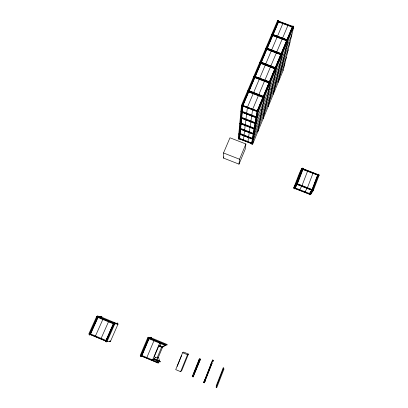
<?xml version="1.0" encoding="UTF-8"?>
<svg xmlns="http://www.w3.org/2000/svg" width="408" height="408" viewBox="0 0 408 408"><rect width="100%" height="100%" fill="white"/><g stroke="black" fill="none" stroke-linecap="round" stroke-linejoin="round"><path stroke-width="0.61" d="M114 324.13L114.521 322.978M114.561 323.034L114.322 323.717M241.827 106.049L242.184 105.162M117.234 323.044L116.984 323.758M97.033 317.057L97.563 315.914M117.784 323.289L117.448 324.146M97.599 317.296L98.129 316.149M97.609 315.945L97.497 316.399M223.421 158.039L223.518 152.964L229.969 137.792L245.902 143.993L245.177 149.297L238.996 164.144L223.421 158.039L223.905 156.901M272.014 35.103L272.391 34.068M101.888 316.644L101.383 317.74L98.914 317.465M272.554 35.292L272.896 34.257M260.156 62.934L260.534 62.082M140.52 356.327L148.4 337.783L150.603 337.589M247.993 91.484L248.375 90.464M141.061 355.174L158.386 362.35L158.136 362.957L140.219 355.506L147.834 337.549L150.047 337.36L167.249 344.525L167.005 345.102L150.287 338.171L150.812 337.217M141.097 356.567L141.586 355.348M248.926 90.683L263.588 96.456M106.167 341.919L106.743 340.787M277.828 21.445L278.2 20.415L278.077 20.966M109.676 341.593L109.742 341.297M278.338 21.634L278.705 20.604L278.48 21.41M266.123 48.924L266.495 47.899M266.633 49.118L267.01 48.093M254.113 77.122L254.495 76.087M281.418 53.749L267.036 48.108L272.529 35.241L286.85 40.591M240.618 118.259L240.975 117.315M241.189 112.317L241.449 111.542M254.633 77.311L255.01 76.286M148.894 338.416L149.048 338.018L165.628 344.928L165.378 345.525L148.15 338.38L148.634 337.202M241.113 118.453L241.526 117.315L255.423 122.681L255.036 123.808L255.204 123.435M216.174 387.355L216.301 385.611L223.212 367.843L223.773 368.077L223.885 369.245L216.76 387.6L216.174 387.355L223.304 369.005L223.212 367.843M241.699 112.516L242.612 110.191M148.665 337.232L148.364 338.033M149.236 337.457L141.693 355.383M150.348 338.14L150.532 337.595M151.404 337.314L150.94 338.375M287.125 39.943L292.694 26.393L277.522 20.747L241.475 105.335L238.354 138.511L252.664 144.075L283.28 70.13L293.745 26.8L293.235 26.607L257.734 111.588L252.057 144.259L252.277 143.83M292.602 26.826L280.985 54.529L266.638 49.077L255.005 76.571L262.548 79.443M238.797 138.684L242 105.534L278.026 20.935M256.999 111.899L257.494 111.063M240.338 129.28L239.093 139.296L239.879 133.584M239.889 133.763L239.542 134.451L240.246 129.04M240.042 129.387L240.771 123.706M240.735 123.792L240.562 124.063L241.332 118.075M255.372 122.849L255.23 123.15L241.332 117.784L241.97 112.006M256.357 117.025L256.234 117.269L241.919 111.823L242.541 105.856M240.868 123.966L240.256 128.755L240.429 128.336M241.429 118.289L240.929 123.338L241.429 122.007M242.082 111.756L241.332 117.784M242.102 111.552L242.653 106.054M262.839 98.042L257.377 111.109L242.709 105.463L248.895 90.663M257.545 112.108L257.902 111.236M239.664 138.368L240.118 133.855M240.149 133.523L240.572 129.372M240.664 128.428L241.108 124.058M241.204 123.068L241.679 118.386M241.776 117.412L242.337 111.853M242.377 111.445L242.913 106.151M238.996 164.144L239.547 159.237L245.902 143.993M286.793 40.637L281.347 53.79M287.303 40.836L287.65 40.025M263.502 96.252L257.407 110.925L242.678 105.468L248.462 91.606M275.104 68.595L275.487 67.575M275.512 67.585L280.995 54.488L275.691 67.289M239.083 134.288L239.317 133.61M243.464 139.842L243.938 135.92M244.045 135.033L244.616 130.32M244.662 129.979L245.264 125.016M245.31 124.654L245.871 120.003M245.988 119.039L246.661 113.521M246.707 113.113L247.416 107.273L253.169 93.682M275.619 68.794L276.007 67.769M263.114 97.272L248.462 91.683M263.634 97.476L264.007 96.625M101.847 316.613L101.383 317.74M253.649 77.581L253.802 76.413L270.392 82.727L263.094 118.886M248.559 91.672L254.633 77.28L269.153 82.824L269.535 81.814M255.005 76.571L260.676 63.087L275.058 68.804L260.636 63.342M269.153 82.814L263.461 96.507L248.916 90.749L254.633 77.28M293.036 27.117L293.413 26.092L293.143 26.943M281.5 54.718L281.673 54.177M247.936 141.581L248.584 137.139M248.635 136.813L249.319 132.141M249.364 131.799L250.084 126.883M250.14 126.521L250.813 121.91M250.951 120.957L251.751 115.479M251.812 115.082L252.659 109.293L258.381 95.676M259.575 64.071L259.845 62.23L276.344 68.478L268.224 106.493L267.781 106.325M255.974 118.019L256.408 116.851L241.613 111.149M269.668 83.033L270.055 82.013M256.484 118.218L256.821 117.3M90.25 333.968L89.719 335.014M275.471 67.738L261.074 62.149L266.225 64.367M265.623 49.409L265.812 48.226L282.214 54.407L273.299 94.243M266.638 49.077L260.947 62.582M251.746 143.065L252.486 138.654M252.537 138.327L253.215 134.273M253.373 133.355L254.189 128.469M254.25 128.112L255.112 122.966M255.173 122.589L256.086 117.152M256.153 116.754L257.116 111.007L262.813 97.374M251.746 143.687L255.163 123.527L240.796 117.978L240.659 118.254M255.23 123.15L257.28 111.68M252.664 144.075L258.259 111.792L293.745 26.8M271.381 36.251L271.702 34.4L288.017 40.514L278.317 82.12L277.879 81.952M266.99 48.409L272.529 35.241M277.302 21.94L277.522 20.747M252.399 139.459L252.766 138.419M278.343 21.578L272.87 34.598L278.343 21.578L292.546 26.933M253.679 134.686L253.98 133.88M317.878 175.119L318.296 174.078L317.903 175.109L302.644 169.203M269.617 82.034L275.109 68.559M297.131 183.743L312.375 189.71L317.898 175.119L302.67 169.376L303.159 168.188L302.95 168.749M311.947 190.714L318 174.757M309.728 193.759L312.36 189.679M248.916 90.749L248.691 91.407M281.668 54.412L281.877 53.708L281.642 54.473L281.704 54.213M293.168 26.887L293.235 26.607M253.572 133.64L253.235 134.507L253.445 134.023M212.211 361.202C212.502 360.402 211.415 363.4 212.553 359.994L213.114 360.223L212.629 361.855L213.083 360.713L212.884 361.218M212.553 359.994L212.068 361.503L212.65 361.748L213.114 360.223M211.65 364.339L211.079 364.064L211.65 364.339L204.301 382.939L205.209 380.271L204.648 380.037L204.138 381.618M211.895 363.304C211.482 364.375 212.471 361.814 212.032 362.967M254.985 76.495L269.55 81.855L269.443 82.212M272.875 34.481L287.14 39.831M151.383 337.258L150.904 338.36L149.818 338.507M117.269 324.161L117.749 323.233M310.243 194.024L309.866 194.876L310.039 194.402M204.979 380.868L204.423 382.673M251.909 143.432L251.614 144.065L251.797 143.744M318.444 175.241L318.811 174.333L318.449 175.318M312.87 189.96L312.523 190.913L312.64 190.485M211.079 364.064L203.816 382.485C203.393 383.464 204.367 381.031 204.005 381.959M203.893 382.235L211.619 362.35L211.523 362.6M312.426 189.807L309.335 194.749L310.473 191.847M100.837 317.21L101.301 316.384M281.816 54.019L281.734 54.249M256.295 117.315L256.015 117.999M238.91 138.511L238.644 139.123L238.848 138.455M292.806 26.311L292.929 25.908L292.694 26.393M312.329 189.847L311.972 190.714M312.814 190.031L297.106 183.809M296.55 183.575L296.458 183.875M255.77 123.44L255.53 123.996L255.857 123.063M254.357 128.719L254.118 129.28L254.49 128.204M204.719 381.873L204.561 382.281M204.75 381.449L211.997 363.049M297.08 183.881L296.738 184.681L296.902 184.248M252.634 138.919L252.419 139.429M271.55 88.73L271.968 88.969M211.171 363.487L211.395 362.921L211.951 363.186M302.216 168.999L302.425 168.504L301.869 168.285L299.538 172.936L293.668 188.047L310.575 194.677L313.252 190.628L319.178 175.027L302.986 168.718M150.761 337.37L150.644 337.656M317.531 175.165L311.998 189.71L309.534 193.514M310.799 194.091L311.243 192.923M318.342 175.481L318.684 174.792M310.07 194.504L312.707 190.414L318.638 174.813M307.372 187.899L312.931 173.374M116.785 323.743L117.198 323.009M257.249 111.399L257.035 111.889M257.774 111.603L257.56 112.088M212.068 361.554L212.186 361.253M296.33 184.1L296.188 184.482L296.443 183.911M294.78 188.353L294.53 188.96L294.913 187.884M301.935 185.773L307.525 171.268M212.67 361.748L212.823 361.345M302.318 168.688L302.619 167.974L302.333 168.728M309.606 194.131L294.795 188.323L294.989 187.818L309.8 193.621M293.668 188.047L295.841 183.809L301.869 168.285M302.41 168.494L296.381 184.023L294.194 188.251C293.882 189.057 294.622 187.241 294.188 188.226M296.988 184.125L302.869 168.866L318.541 174.966M302.94 169.483L297.325 183.967L295.254 187.92M252.185 143.886L252.348 143.514M204.326 380.837C203.944 381.842 204.928 379.297 204.51 380.389M205.051 380.695L205.204 380.287L205.02 380.771M212.344 360.866L212.497 360.468L212.303 360.952M110.124 340.889L109.721 341.608M140.923 355.608L140.556 356.332M211.303 363.166L211.176 363.477M204.887 381.098L204.76 381.429M192.234 376.543L199.033 359.55L199.639 358.739L200.481 359.091L193.106 376.905L192.234 376.543L193.045 375.233M193.754 373.468L199.639 358.739M193.106 376.905L200.481 359.091M256.688 117.83L256.505 118.228M254.76 129.117L254.638 129.402L254.842 128.719M253.858 134.354L253.71 134.681M253.016 139.296L252.909 139.541L253.164 138.776M242.015 105.657L241.832 106.039M240.276 123.547L240.083 123.879L240.399 123.007M239.272 133.962L239.114 134.293M312.14 190.169L295.841 183.809M180.632 371.678L187.496 354.741L188.435 354.073L183.682 352.089L182.6 352.701L175.71 369.612L180.632 371.678L181.779 370.51L188.435 354.073M294.755 188.338L296.851 184.38M177.179 366.389L181.585 355.577M253.837 134.411L240.21 129.127L240.072 129.407M252.532 139.174L252.715 138.74M239.261 138.705L251.792 143.575L251.971 143.152L239.44 138.281L239.261 138.705L239.399 138.424M159.727 345.709L162.67 346.938L158.273 357.49L157.1 357.984L154.239 356.786L158.732 346.04L159.87 345.77M255.663 123.716L255.857 123.252M254.24 129.02L254.429 128.566M271.447 88.995L271.626 88.556M158.069 362.993L158.386 362.35M165.628 344.928L165.378 345.525M286.421 57.125L254.337 134.426L239.287 128.591L239.771 127.444M154.459 359.009L160.232 361.427L159.987 362.013L152.99 359.137M239.251 134.018L252.991 139.352M263.221 96.405L268.846 82.946M269.244 81.993L274.803 68.707M275.196 67.764L280.679 54.647M286.487 40.764L281.071 53.718L267.245 48.506L272.733 35.608M292.215 27.061L286.87 39.846L273.12 34.695L278.542 21.956M263.481 96.507L269.107 83.048L254.602 77.52M269.504 82.09L275.257 68.335M155.305 357.367L154.576 359.111L152.628 359.938L159.656 343.138L161.389 342.802L159.931 346.295M256.142 117.728L256.341 117.249M157.1 357.984L161.578 347.233L162.67 346.938M251.792 143.575L251.925 143.295M241.878 112.231L241.73 112.521M258.789 94.707L264.44 81.269M264.838 80.315L270.417 67.045M270.815 66.106L276.323 53.004M276.711 52.076L282.152 39.142M282.535 38.224L287.905 25.449M256.637 117.953L241.373 112.032L241.225 112.328M242.5 105.953L242.342 106.258L242.704 105.213M252.72 138.567L252.598 138.827L239.741 133.865L239.924 133.431L253.225 138.598M146.875 357.525L153.938 340.751M257.683 111.828L241.98 105.748M141.367 355.985L148.971 338.023L151.159 337.819L150.593 338.987M141.994 355.48L149.083 338.732M253.577 92.718L259.259 79.295M259.661 78.341L265.266 65.096M265.664 64.153L271.198 51.077M271.59 50.143L277.058 37.23M277.445 36.312L282.841 23.562M254.439 128.377L254.311 128.632L240.771 123.425L241.449 121.824M89.561 334.116L89.133 334.784M242.969 105.565L248.747 91.989M249.155 91.025L254.857 77.622M255.265 76.668L260.896 63.439M261.293 62.501L266.852 49.434M241.368 110.497L240.883 111.634L257.198 117.922L291.766 34.991L291.271 34.807M239.741 133.865L239.873 133.595M241.281 118.198L241.154 118.448M240.241 123.634L254.725 129.203M240.771 123.425L240.919 123.134M241.919 111.823L242.077 111.522M239.807 128.52L239.705 129.025M89.663 335.009L97.624 317.317L113.567 323.921L106.264 340.502L90.362 333.836M100.516 316.72L118.06 324.034L110.502 341.272L107.023 341.588L106.452 341.348L114.276 323.564L117.514 323.804M107.023 341.588L114.847 323.799L118.06 324.034M105.983 340.384L113.281 323.804M113.628 323.779L105.596 341.68M101.148 338.354L108.477 321.8M95.467 335.973L102.826 319.449M89.388 334.193L97.318 316.496L96.757 316.261L88.822 333.953L89.525 334.188M90.642 333.953L98.032 317.45M105.861 341.389L105.657 341.685M101.067 317.205L101.342 316.414M299.742 189.679L301.665 186.262M305.031 191.75L307.081 188.379M318.551 176.016L319.178 175.027M141.137 356.567L141.433 356L158.136 362.957M141.035 355.149L140.877 355.72M149.206 337.442L148.691 338.502M97.66 317.302L98.17 316.169M89.648 333.601L89.153 334.774M106.218 341.93L106.452 341.348M164.888 345.234L161.726 347.361M166.479 344.837L162.823 347.06M160.232 361.427L153.816 358.795M157.32 357.933L157.855 362.136M158.503 357.434L159.666 361.243M154.887 340.619L155.836 340.486M150.103 338.625L151.118 338.518M114.429 323.381L116.856 323.564M109.538 321.892L111.659 322.075M103.943 319.561L106.172 319.79M99.19 317.582L101.51 317.847M99.521 317.368L100.689 317.506M96.757 316.261L101.067 316.95M279.072 21.629L291.48 26.26M278.287 21.859L292.98 27.341M272.478 35.511L287.252 41.055M289.41 42.575L289.889 42.753L256.188 123.721L240.322 117.591M285.682 48.2L286.181 48.389M287.64 49.949L288.109 50.123L255.24 129.214L239.792 123.236M283.958 55.661L284.442 55.845M266.082 49.144L281.449 54.937M280.026 61.761L280.525 61.95M282.321 62.74L282.79 62.919M284.366 63.617L284.81 63.786L253.48 139.373L238.808 133.676M282.846 69.967L283.28 70.13M280.765 69.467L281.224 69.641M267.378 64.806L274.65 67.555M275.507 82.125L275.971 82.299M263.706 79.881L270.025 82.288M268.505 89.393L269.01 89.587M270.193 94.931L270.657 95.105M267.204 95.885L267.699 96.074M247.676 90.78L264.364 97.165L257.907 131.412L257.463 131.238M248.487 91.887L263.599 97.67M268.959 100.766L269.408 100.939M264.812 107.88L265.276 108.059M261.487 109.624L261.982 109.813M263.706 113.434L264.16 113.608M241.475 105.335L257.152 111.364M257.734 111.588L258.259 111.792M260.401 115.454L260.88 115.637M258.392 126.24L258.851 126.414M240.965 122.971L254.975 128.393M248.584 126.113L250.349 126.796M239.96 128.158L253.608 133.441L253.424 133.89L240.241 128.78M247.855 131.396L249.574 132.059M246.906 136.318L248.656 136.996M242.27 139.541L243.974 140.204M246.254 141.091L247.957 141.755M223.518 152.964L239.547 159.237M312.707 190.414L313.252 190.628M296.305 184.166L312.615 190.551M303.797 191.434L304.98 191.898M115.75 323.779L101.235 317.73L101.49 317.164L98.012 316.746L90.092 334.427L106.004 341.098M97.451 316.511L113.822 323.335L113.944 322.748L113.434 323.896M97.905 316.741L113.694 323.32M114.276 323.564L114.847 323.799M147.834 337.549L165.571 344.939M223.304 369.005L223.885 369.245M182.6 352.701L187.496 354.741M199.033 359.55L199.894 359.912M158.732 346.045L161.578 347.233M109.951 341.042L110.502 341.272M89.959 334.433L105.886 341.108M203.903 382.209L204.49 382.454M203.837 382.429L204.403 382.73"/></g></svg>
